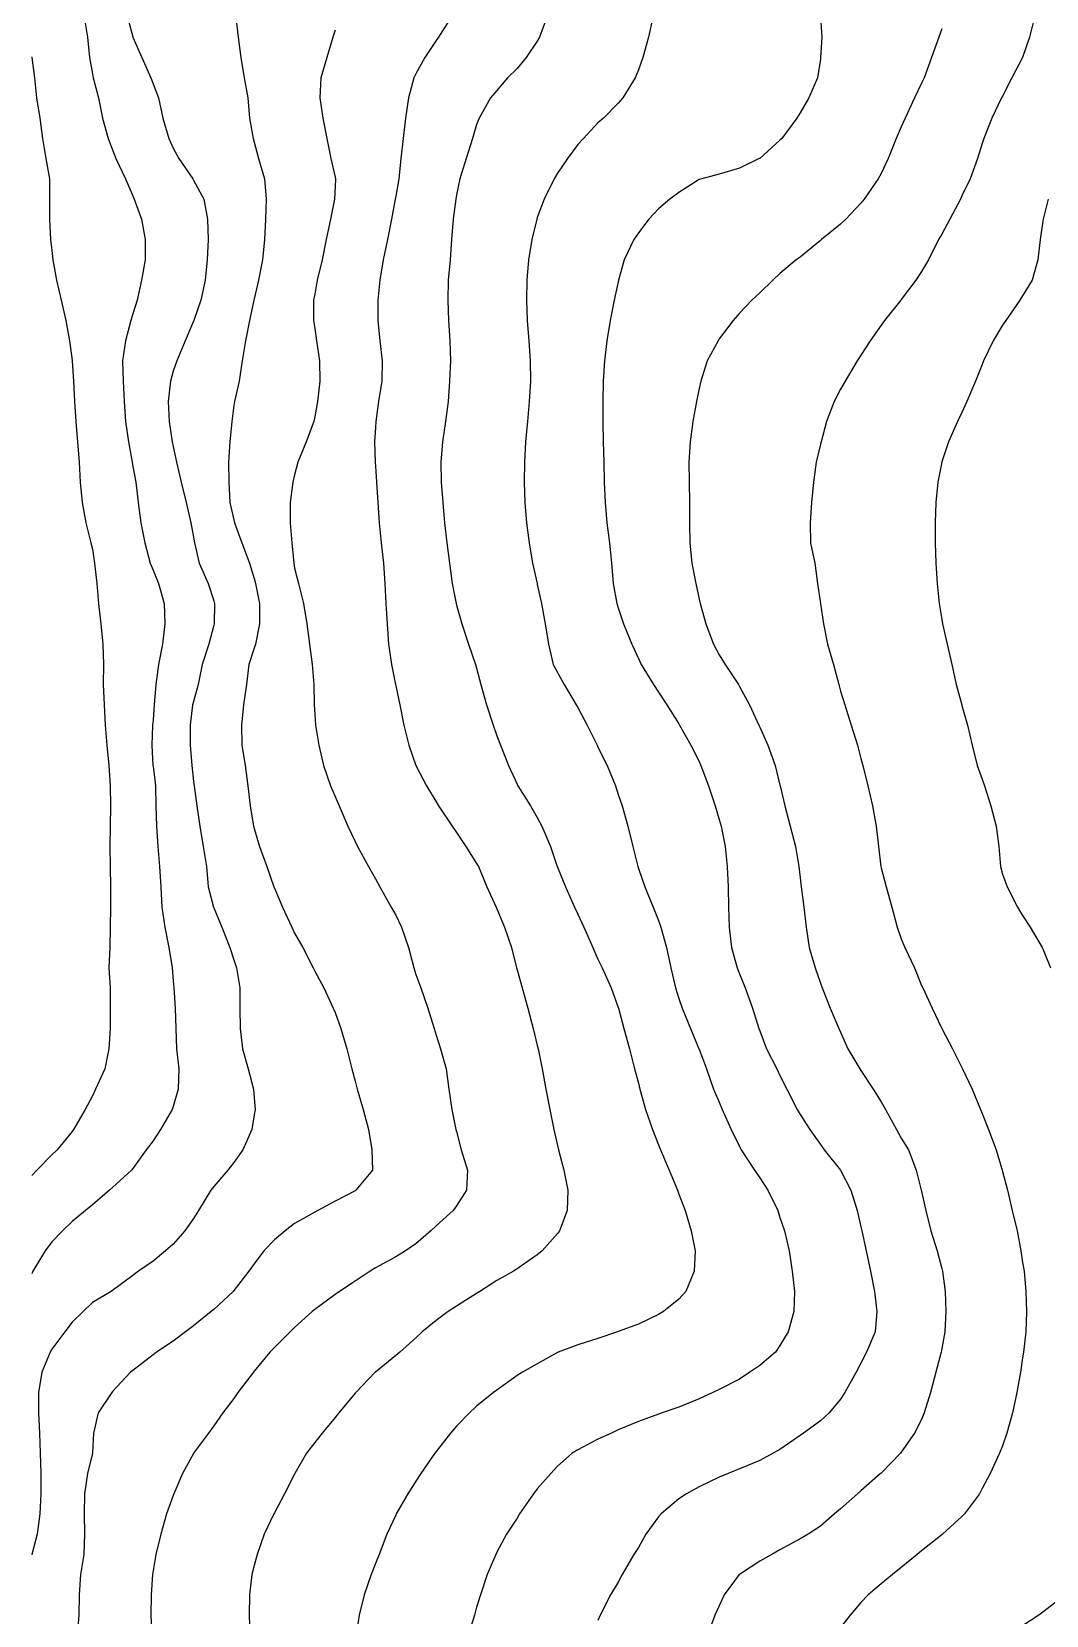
# Model space of a CAD drawing. Extents: x -280806 to 176394, y -263086 to 194114.
# Drawn here: x -280806 to -230503, y -151807 to -73311 of the extents above; entities that cross this region are included whole.
import ezdxf

# ---------------------------------------------------------------- set-up
doc = ezdxf.new("R2010")
doc.units = 0

msp = doc.modelspace()

# ---------------------------------------------------------------- linework, layer by layer
at = {"layer": 'CONTOURS'}
for points in [[(-278196.0502, -72585.8035, 457200), (-278045.418, -73588.4431, 457200), (-277941.1154, -74591.0522, 457200), (-277798.2557, -75408.221, 457200), (-277761.131, -75593.6918, 457200), (-277498.241, -76596.3314, 457200), (-277292.9278, -77598.971, 457200), (-277013.0909, -78601.5802, 457200), (-276795.6161, -79174.3603, 457200), (-276626.1778, -79604.2198, 457200), (-276155.719, -80606.8594, 457200), (-275793.007, -81454.5691, 457200), (-275720.8303, -81609.499, 457200), (-275361.6845, -82612.1081, 457200), (-275176.0003, -83614.7477, 457200), (-275184.047, -84617.3873, 457200), (-275357.1734, -85619.9964, 457200), (-275579.0678, -86622.636, 457200), (-275793.007, -87294.8419, 457200), (-275889.1714, -87625.2756, 457200), (-276151.909, -88627.9152, 457200), (-276296.1098, -89630.5243, 457200), (-276268.6778, -90633.1639, 457200), (-276228.6271, -91635.8035, 457200), (-276146.0873, -92638.4431, 457200), (-276011.9143, -93641.0522, 457200), (-275831.869, -94643.6918, 457200), (-275793.007, -94856.1374, 457200), (-275641.0337, -95646.3314, 457200), (-275524.8744, -96648.971, 457200), (-275395.6697, -97651.5802, 457200), (-275203.92, -98654.2198, 457200), (-274931.0021, -99656.8594, 457200), (-274790.3674, -100001.6186, 457200), (-274521.4423, -100659.499, 457200), (-274240.5996, -101662.1081, 457200), (-274196.1293, -102664.7477, 457200), (-274325.7607, -103667.3873, 457200), (-274510.8048, -104669.9964, 457200), (-274643.2099, -105672.636, 457200), (-274733.2174, -106675.2756, 457200), (-274790.3674, -107427.6439, 457200), (-274810.4537, -107677.9152, 457200), (-274842.8539, -108680.5243, 457200), (-274794.4822, -109683.1639, 457200), (-274790.3674, -109715.9604, 457200), (-274673.7204, -110685.8035, 457200), (-274646.4408, -111688.4431, 457200), (-274615.6865, -112691.0522, 457200), (-274559.268, -113693.6918, 457200), (-274474.8689, -114696.3314, 457200), (-274410.4951, -115698.971, 457200), (-274345.4813, -116701.5802, 457200), (-274203.5054, -117704.2198, 457200), (-274004.3491, -118706.8594, 457200), (-273844.9997, -119709.499, 457200), (-273787.7278, -120365.8553, 457200), (-273759.0766, -120712.1081, 457200), (-273694.7028, -121714.7477, 457200), (-273660.169, -122717.3873, 457200), (-273618.8076, -123719.9964, 457200), (-273518.3455, -124722.636, 457200), (-273538.6147, -125725.2756, 457200), (-273787.7278, -126583.1962, 457200), (-273841.0068, -126727.9152, 457200), (-274418.2066, -127730.5243, 457200), (-274790.3674, -128285.4127, 457200), (-275122.6908, -128733.1639, 457200), (-275793.007, -129660.3046, 457200), (-275852.3515, -129735.8035, 457200), (-276795.6161, -130600.1554, 457200), (-276950.8202, -130738.4431, 457200), (-277798.2557, -131452.8029, 457200), (-278134.6025, -131741.0522, 457200), (-278800.8953, -132289.4484, 457200), (-279272.939, -132743.6918, 457200), (-279803.5349, -133293.8254, 457200), (-280136.7422, -133746.3314, 457200), (-280740.7339, -134748.971, 457200), (-280806.144, -134886.4358, 457200)], [(-276055.3483, -72585.8035, 460248), (-275793.007, -73566.1622, 460248), (-275783.4667, -73588.4431, 460248), (-275345.2558, -74591.0522, 460248), (-274903.7834, -75593.6918, 460248), (-274790.3674, -75903.7649, 460248), (-274512.1764, -76596.3314, 460248), (-274300.8586, -77598.971, 460248), (-274010.4451, -78601.5802, 460248), (-273787.7278, -79085.3892, 460248), (-273515.6938, -79604.2198, 460248), (-272821.6946, -80606.8594, 460248), (-272785.0882, -80669.2824, 460248), (-272278.5715, -81609.499, 460248), (-272096.6364, -82612.1081, 460248), (-272056.6771, -83614.7477, 460248), (-272098.1909, -84617.3873, 460248), (-272208.0408, -85619.9964, 460248), (-272426.8872, -86622.636, 460248), (-272772.4694, -87625.2756, 460248), (-272785.0882, -87655.8166, 460248), (-273201.5974, -88627.9152, 460248), (-273616.5216, -89630.5243, 460248), (-273787.7278, -90136.5228, 460248), (-273926.0155, -90633.1639, 460248), (-274046.1677, -91635.8035, 460248), (-273992.6448, -92638.4431, 460248), (-273836.6482, -93641.0522, 460248), (-273787.7278, -93870.2009, 460248), (-273617.6798, -94643.6918, 460248), (-273389.5675, -95646.3314, 460248), (-273139.6315, -96648.971, 460248), (-272919.383, -97651.5802, 460248), (-272785.0882, -98368.4393, 460248), (-272730.3766, -98654.2198, 460248), (-272494.9795, -99656.8594, 460248), (-272055.7322, -100659.499, 460248), (-271782.479, -101518.3644, 460248), (-271739.6242, -101662.1081, 460248), (-271766.5685, -102664.7477, 460248), (-271782.479, -102724.7933, 460248), (-272023.3625, -103667.3873, 460248), (-272345.5666, -104669.9964, 460248), (-272549.4168, -105672.636, 460248), (-272785.0882, -106507.3003, 460248), (-272827.4554, -106675.2756, 460248), (-272946.175, -107677.9152, 460248), (-272949.162, -108680.5243, 460248), (-272868.8777, -109683.1639, 460248), (-272785.0882, -110469.6394, 460248), (-272753.328, -110685.8035, 460248), (-272615.7108, -111688.4431, 460248), (-272463.6766, -112691.0522, 460248), (-272300.5781, -113693.6918, 460248), (-272143.3622, -114696.3314, 460248), (-272054.2387, -115698.971, 460248), (-271795.4635, -116701.5802, 460248), (-271782.479, -116739.2534, 460248), (-271382.7338, -117704.2198, 460248), (-270982.0438, -118706.8594, 460248), (-270779.8394, -119312.9237, 460248), (-270644.6302, -119709.499, 460248), (-270493.937, -120712.1081, 460248), (-270480.9526, -121714.7477, 460248), (-270463.7923, -122717.3873, 460248), (-270346.9015, -123719.9964, 460248), (-270076.6963, -124722.636, 460248), (-269811.2765, -125725.2756, 460248), (-269777.1998, -126154.0378, 460248), (-269728.3099, -126727.9152, 460248), (-269777.1998, -127006.3805, 460248), (-269895.2184, -127730.5243, 460248), (-270332.9417, -128733.1639, 460248), (-270779.8394, -129359.9242, 460248), (-271080.037, -129735.8035, 460248), (-271782.479, -130544.3465, 460248), (-271921.7117, -130738.4431, 460248), (-272540.1814, -131741.0522, 460248), (-272785.0882, -132134.1528, 460248), (-273207.2666, -132743.6918, 460248), (-273787.7278, -133414.069, 460248), (-274167.539, -133746.3314, 460248), (-274790.3674, -134250.8364, 460248), (-275503.4165, -134748.971, 460248), (-275793.007, -134961.569, 460248), (-276795.6161, -135706.165, 460248), (-276861.4529, -135751.5802, 460248), (-277798.2557, -136295.6482, 460248), (-278255.9738, -136754.2198, 460248), (-278800.8953, -137280.1522, 460248), (-279159.0962, -137756.8594, 460248), (-279803.5349, -138619.2605, 460248), (-279884.4288, -138759.499, 460248), (-280304.9004, -139762.1081, 460248), (-280460.958, -140764.7477, 460248), (-280471.8089, -141767.3873, 460248), (-280425.083, -142769.9964, 460248), (-280377.3514, -143772.636, 460248), (-280359.0634, -144775.2756, 460248), (-280356.3202, -145777.9152, 460248), (-280394.9993, -146780.5243, 460248), (-280536.396, -147783.1639, 460248), (-280799.2555, -148785.8035, 460248), (-280806.144, -148811.6506, 460248)], [(-270691.9656, -72585.8035, 463296), (-270562.7304, -73588.4431, 463296), (-270431.7578, -74591.0522, 463296), (-270265.0018, -75593.6918, 463296), (-270097.1484, -76596.3314, 463296), (-270000.0086, -77598.971, 463296), (-269828.6501, -78601.5802, 463296), (-269777.1998, -78794.9148, 463296), (-269563.2912, -79604.2198, 463296), (-269256.6929, -80606.8594, 463296), (-269180.3405, -81609.499, 463296), (-269213.5027, -82612.1081, 463296), (-269265.8674, -83614.7477, 463296), (-269357.7341, -84617.3873, 463296), (-269563.8703, -85619.9964, 463296), (-269777.1998, -86555.3971, 463296), (-269792.4094, -86622.636, 463296), (-270005.0683, -87625.2756, 463296), (-270197.8238, -88627.9152, 463296), (-270376.0404, -89630.5243, 463296), (-270515.1206, -90633.1639, 463296), (-270745.1837, -91635.8035, 463296), (-270779.8394, -91842.7322, 463296), (-270888.9274, -92638.4431, 463296), (-270988.9018, -93641.0522, 463296), (-271047.21, -94643.6918, 463296), (-271027.4285, -95646.3314, 463296), (-270977.7766, -96648.971, 463296), (-270779.8394, -97509.8786, 463296), (-270744.757, -97651.5802, 463296), (-270383.7214, -98654.2198, 463296), (-270005.3426, -99656.8594, 463296), (-269777.1998, -100406.9417, 463296), (-269708.8637, -100659.499, 463296), (-269507.8176, -101662.1081, 463296), (-269506.2022, -102664.7477, 463296), (-269710.8449, -103667.3873, 463296), (-269777.1998, -103875.5962, 463296), (-270036.3103, -104669.9964, 463296), (-270160.9735, -105672.636, 463296), (-270300.9072, -106675.2756, 463296), (-270408.2273, -107677.9152, 463296), (-270386.2207, -108680.5243, 463296), (-270222.665, -109683.1639, 463296), (-270082.6094, -110685.8035, 463296), (-269973.3996, -111688.4431, 463296), (-269805.912, -112691.0522, 463296), (-269777.1998, -112812.1798, 463296), (-269512.2677, -113693.6918, 463296), (-269154.6154, -114696.3314, 463296), (-268804.705, -115698.971, 463296), (-268774.5602, -115770.9038, 463296), (-268372.3766, -116701.5802, 463296), (-267904.5696, -117704.2198, 463296), (-267771.9511, -117990.7927, 463296), (-267358.3985, -118706.8594, 463296), (-266843.4084, -119709.499, 463296), (-266769.3115, -119874.7615, 463296), (-266321.4994, -120712.1081, 463296), (-265855.3078, -121714.7477, 463296), (-265766.6719, -121926.8275, 463296), (-265471.717, -122717.3873, 463296), (-265176.6706, -123719.9964, 463296), (-264933.8974, -124722.636, 463296), (-264764.0628, -125331.5959, 463296), (-264661.8938, -125725.2756, 463296), (-264363.708, -126727.9152, 463296), (-264106.2739, -127730.5243, 463296), (-263938.1158, -128733.1639, 463296), (-263915.1948, -129735.8035, 463296), (-264731.3273, -130738.4431, 463296), (-264764.0628, -130760.4802, 463296), (-265766.6719, -131285.3762, 463296), (-266619.4109, -131741.0522, 463296), (-266769.3115, -131822.6777, 463296), (-267771.9511, -132389.9105, 463296), (-268232.6563, -132743.6918, 463296), (-268774.5602, -133196.5332, 463296), (-269295.4634, -133746.3314, 463296), (-269777.1998, -134385.6799, 463296), (-270037.3162, -134748.971, 463296), (-270779.8394, -135704.58, 463296), (-270821.597, -135751.5802, 463296), (-271782.479, -136643.0592, 463296), (-271913.1163, -136754.2198, 463296), (-272785.0882, -137456.0218, 463296), (-273185.443, -137756.8594, 463296), (-273787.7278, -138210.9809, 463296), (-274616.2961, -138759.499, 463296), (-274790.3674, -138895.5617, 463296), (-275793.007, -139664.8159, 463296), (-275908.5566, -139762.1081, 463296), (-276795.6161, -140720.125, 463296), (-276838.8977, -140764.7477, 463296), (-277509.8539, -141767.3873, 463296), (-277734.9182, -142769.9964, 463296), (-277797.8899, -143772.636, 463296), (-277798.2557, -143773.7942, 463296), (-278034.1404, -144775.2756, 463296), (-278181.7855, -145777.9152, 463296), (-278198.2142, -146780.5243, 463296), (-278185.7174, -147783.1639, 463296), (-278227.2007, -148785.8035, 463296), (-278389.7506, -149788.4431, 463296), (-278446.1995, -150791.0522, 463296), (-278464.8838, -151793.6918, 463296), (-278548.1856, -152796.3314, 463296)], [(-260001.3799, -72585.8035, 469392), (-260640.6979, -73588.4431, 469392), (-260753.5349, -73741.6356, 469392), (-261320.7982, -74591.0522, 469392), (-261756.144, -75399.077, 469392), (-261855.6612, -75593.6918, 469392), (-262128.5791, -76596.3314, 469392), (-262273.7858, -77598.971, 469392), (-262389.366, -78601.5802, 469392), (-262499.7036, -79604.2198, 469392), (-262601.1715, -80606.8594, 469392), (-262758.7836, -81464.2313, 469392), (-262788.3187, -81609.499, 469392), (-262958.9153, -82612.1081, 469392), (-263157.7668, -83614.7477, 469392), (-263378.9297, -84617.3873, 469392), (-263537.2428, -85619.9964, 469392), (-263649.653, -86622.636, 469392), (-263643.8923, -87625.2756, 469392), (-263543.5522, -88627.9152, 469392), (-263428.2158, -89630.5243, 469392), (-263451.1673, -90633.1639, 469392), (-263608.8098, -91635.8035, 469392), (-263743.8362, -92638.4431, 469392), (-263761.4232, -92928.7956, 469392), (-263806.625, -93641.0522, 469392), (-263774.682, -94643.6918, 469392), (-263761.4232, -94850.1634, 469392), (-263717.0748, -95646.3314, 469392), (-263649.0434, -96648.971, 469392), (-263575.4952, -97651.5802, 469392), (-263480.4586, -98654.2198, 469392), (-263364.3298, -99656.8594, 469392), (-263305.3814, -100659.499, 469392), (-263240.4286, -101662.1081, 469392), (-263189.4965, -102664.7477, 469392), (-263113.7842, -103667.3873, 469392), (-262961.4451, -104669.9964, 469392), (-262771.128, -105672.636, 469392), (-262758.7836, -105730.3956, 469392), (-262559.993, -106675.2756, 469392), (-262353.3996, -107677.9152, 469392), (-262108.4318, -108680.5243, 469392), (-261756.144, -109680.2683, 469392), (-261755.1077, -109683.1639, 469392), (-261234.4483, -110685.8035, 469392), (-260753.5349, -111488.4943, 469392), (-260629.2679, -111688.4431, 469392), (-259961.8169, -112691.0522, 469392), (-259750.8953, -112997.4067, 469392), (-259285.801, -113693.6918, 469392), (-258748.2557, -114536.8296, 469392), (-258659.2541, -114696.3314, 469392), (-258234.18, -115698.971, 469392), (-257781.552, -116701.5802, 469392), (-257745.6161, -116786.8937, 469392), (-257366.0486, -117704.2198, 469392), (-257019.6434, -118706.8594, 469392), (-256773.0602, -119709.499, 469392), (-256743.007, -119815.2646, 469392), (-256488.0722, -120712.1081, 469392), (-256213.5084, -121714.7477, 469392), (-255941.9926, -122717.3873, 469392), (-255740.3674, -123558.1476, 469392), (-255703.3037, -123719.9964, 469392), (-255501.6785, -124722.636, 469392), (-255316.8782, -125725.2756, 469392), (-255120.0079, -126727.9152, 469392), (-254912.7439, -127730.5243, 469392), (-254737.7278, -128521.6937, 469392), (-254689.356, -128733.1639, 469392), (-254415.6151, -129735.8035, 469392), (-254221.7014, -130738.4431, 469392), (-254261.1425, -131741.0522, 469392), (-254633.8214, -132743.6918, 469392), (-254737.7278, -132884.0827, 469392), (-255505.8542, -133746.3314, 469392), (-255740.3674, -133939.8794, 469392), (-256743.007, -134636.4998, 469392), (-256924.5458, -134748.971, 469392), (-257745.6161, -135217.1438, 469392), (-258579.8232, -135751.5802, 469392), (-258748.2557, -135848.0189, 469392), (-259750.8953, -136482.9782, 469392), (-260151.6768, -136754.2198, 469392), (-260753.5349, -137190.8458, 469392), (-261443.0534, -137756.8594, 469392), (-261756.144, -138053.6431, 469392), (-262551.6415, -138759.499, 469392), (-262758.7836, -138922.2012, 469392), (-263761.4232, -139746.1975, 469392), (-263778.9797, -139762.1081, 469392), (-264738.7339, -140764.7477, 469392), (-264764.0628, -140794.9534, 469392), (-265577.2692, -141767.3873, 469392), (-265766.6719, -142003.973, 469392), (-266403.2467, -142769.9964, 469392), (-266769.3115, -143243.869, 469392), (-267175.6099, -143772.636, 469392), (-267751.7429, -144775.2756, 469392), (-267771.9511, -144814.4424, 469392), (-268279.1688, -145777.9152, 469392), (-268774.5602, -146722.0027, 469392), (-268804.9793, -146780.5243, 469392), (-269276.4134, -147783.1639, 469392), (-269631.0787, -148785.8035, 469392), (-269777.1998, -149342.2159, 469392), (-269885.5258, -149788.4431, 469392), (-270011.1338, -150791.0522, 469392), (-270026.7396, -151793.6918, 469392), (-269990.6208, -152796.3314, 469392)], [(-255270.4572, -72585.8035, 472440), (-255626.1283, -73588.4431, 472440), (-255740.3674, -73784.0638, 472440), (-256289.3122, -74591.0522, 472440), (-256743.007, -75135.3946, 472440), (-257208.6194, -75593.6918, 472440), (-257745.6161, -76222.7686, 472440), (-258065.0465, -76596.3314, 472440), (-258622.7086, -77598.971, 472440), (-258748.2557, -77908.9526, 472440), (-258959.2687, -78601.5802, 472440), (-259263.9773, -79604.2198, 472440), (-259577.586, -80606.8594, 472440), (-259750.8953, -81405.8011, 472440), (-259785.612, -81609.499, 472440), (-259907.0443, -82612.1081, 472440), (-259989.9499, -83614.7477, 472440), (-260060.2368, -84617.3873, 472440), (-260157.4985, -85619.9964, 472440), (-260180.7547, -86622.636, 472440), (-260133.084, -87625.2756, 472440), (-260069.7466, -88627.9152, 472440), (-260044.7834, -89630.5243, 472440), (-260092.9723, -90633.1639, 472440), (-260163.1678, -91635.8035, 472440), (-260292.8602, -92638.4431, 472440), (-260430.5383, -93641.0522, 472440), (-260516.3395, -94643.6918, 472440), (-260510.7617, -95646.3314, 472440), (-260429.8678, -96648.971, 472440), (-260333.3986, -97651.5802, 472440), (-260223.0914, -98654.2198, 472440), (-260094.5268, -99656.8594, 472440), (-259955.477, -100659.499, 472440), (-259767.0802, -101662.1081, 472440), (-259750.8953, -101731.1758, 472440), (-259484.1953, -102664.7477, 472440), (-259151.9938, -103667.3873, 472440), (-258798.1514, -104669.9964, 472440), (-258748.2557, -104851.6877, 472440), (-258540.9002, -105672.636, 472440), (-258255.7903, -106675.2756, 472440), (-257926.4539, -107677.9152, 472440), (-257745.6161, -108206.9261, 472440), (-257570.0208, -108680.5243, 472440), (-257165.795, -109683.1639, 472440), (-256743.007, -110612.4991, 472440), (-256705.9433, -110685.8035, 472440), (-256082.1091, -111688.4431, 472440), (-255740.3674, -112263.9055, 472440), (-255518.412, -112691.0522, 472440), (-255077.976, -113693.6918, 472440), (-254750.5294, -114696.3314, 472440), (-254737.7278, -114726.1714, 472440), (-254335.2089, -115698.971, 472440), (-253896.2969, -116701.5802, 472440), (-253735.0882, -117051.1858, 472440), (-253439.6455, -117704.2198, 472440), (-252982.8722, -118706.8594, 472440), (-252732.479, -119289.6674, 472440), (-252531.1282, -119709.499, 472440), (-252071.7946, -120712.1081, 472440), (-251729.8394, -121673.0815, 472440), (-251717.4341, -121714.7477, 472440), (-251456.19, -122717.3873, 472440), (-251168.6722, -123719.9964, 472440), (-250920.3516, -124722.636, 472440), (-250727.1998, -125426.5411, 472440), (-250650.4207, -125725.2756, 472440), (-250377.6247, -126727.9152, 472440), (-250034.9686, -127730.5243, 472440), (-249724.5602, -128492.5243, 472440), (-249624.5858, -128733.1639, 472440), (-249207.4366, -129735.8035, 472440), (-248794.3716, -130738.4431, 472440), (-248721.9511, -130939.2758, 472440), (-248409.3178, -131741.0522, 472440), (-248104.152, -132743.6918, 472440), (-247913.7434, -133746.3314, 472440), (-247954.1294, -134748.971, 472440), (-248377.3138, -135751.5802, 472440), (-248721.9511, -136133.3726, 472440), (-249485.4751, -136754.2198, 472440), (-249724.5602, -136893.0866, 472440), (-250727.1998, -137380.157, 472440), (-251729.8394, -137741.0098, 472440), (-251770.134, -137756.8594, 472440), (-252732.479, -138091.0726, 472440), (-253735.0882, -138397.0308, 472440), (-254698.4695, -138759.499, 472440), (-254737.7278, -138775.9886, 472440), (-255740.3674, -139337.2169, 472440), (-256471.1863, -139762.1081, 472440), (-256743.007, -139923.1339, 472440), (-257745.6161, -140640.755, 472440), (-257907.5563, -140764.7477, 472440), (-258748.2557, -141431.1014, 472440), (-259107.2186, -141767.3873, 472440), (-259750.8953, -142432.1561, 472440), (-260041.7354, -142769.9964, 472440), (-260753.5349, -143687.9626, 472440), (-260823.9437, -143772.636, 472440), (-261512.7917, -144775.2756, 472440), (-261756.144, -145154.5382, 472440), (-262154.1518, -145777.9152, 472440), (-262729.7057, -146780.5243, 472440), (-262758.7836, -146839.8384, 472440), (-263200.1035, -147783.1639, 472440), (-263579.2138, -148785.8035, 472440), (-263761.4232, -149238.5534, 472440), (-263981.7022, -149788.4431, 472440), (-264329.8447, -150791.0522, 472440), (-264574.9344, -151793.6918, 472440), (-264726.5419, -152796.3314, 472440)], [(-250017.1073, -72585.8035, 475488), (-250227.907, -73588.4431, 475488), (-250508.7802, -74591.0522, 475488), (-250727.1998, -75205.8338, 475488), (-250887.8599, -75593.6918, 475488), (-251491.5773, -76596.3314, 475488), (-251729.8394, -76855.7772, 475488), (-252462.6701, -77598.971, 475488), (-252732.479, -77836.2883, 475488), (-253440.499, -78601.5802, 475488), (-253735.0882, -78904.1856, 475488), (-254238.0996, -79604.2198, 475488), (-254737.7278, -80328.3331, 475488), (-254909.1778, -80606.8594, 475488), (-255403.7462, -81609.499, 475488), (-255740.3674, -82528.6843, 475488), (-255768.7442, -82612.1081, 475488), (-256016.8514, -83614.7477, 475488), (-256175.7437, -84617.3873, 475488), (-256260.1733, -85619.9964, 475488), (-256273.0054, -86622.636, 475488), (-256234.631, -87625.2756, 475488), (-256163.2469, -88627.9152, 475488), (-256087.8089, -89630.5243, 475488), (-256083.054, -90633.1639, 475488), (-256138.9238, -91635.8035, 475488), (-256227.3768, -92638.4431, 475488), (-256317.049, -93641.0522, 475488), (-256370.6328, -94643.6918, 475488), (-256388.8294, -95646.3314, 475488), (-256352.4667, -96648.971, 475488), (-256269.6526, -97651.5802, 475488), (-256146.239, -98654.2198, 475488), (-255977.3189, -99656.8594, 475488), (-255752.6203, -100659.499, 475488), (-255740.3674, -100710.9492, 475488), (-255523.6241, -101662.1081, 475488), (-255341.2622, -102664.7477, 475488), (-255175.5425, -103667.3873, 475488), (-254948.5579, -104669.9964, 475488), (-254737.7278, -105073.8564, 475488), (-254400.1313, -105672.636, 475488), (-253807.8744, -106675.2756, 475488), (-253735.0882, -106803.8402, 475488), (-253270.4815, -107677.9152, 475488), (-252773.0784, -108680.5243, 475488), (-252732.479, -108768.1543, 475488), (-252273.2064, -109683.1639, 475488), (-251863.9514, -110685.8035, 475488), (-251729.8394, -111123.5573, 475488), (-251534.676, -111688.4431, 475488), (-251244.1406, -112691.0522, 475488), (-251000.514, -113693.6918, 475488), (-250758.6247, -114696.3314, 475488), (-250727.1998, -114785.7902, 475488), (-250409.5982, -115698.971, 475488), (-249993.3634, -116701.5802, 475488), (-249724.5602, -117363.0266, 475488), (-249610.0774, -117704.2198, 475488), (-249331.734, -118706.8594, 475488), (-249125.8416, -119709.499, 475488), (-248882.8246, -120712.1081, 475488), (-248721.9511, -121230.4814, 475488), (-248558.1516, -121714.7477, 475488), (-248151.5789, -122717.3873, 475488), (-247727.9983, -123719.9964, 475488), (-247719.3115, -123746.0873, 475488), (-247358.8855, -124722.636, 475488), (-247006.0795, -125725.2756, 475488), (-246716.6719, -126376.2065, 475488), (-246569.7583, -126727.9152, 475488), (-246120.5746, -127730.5243, 475488), (-245714.0628, -128563.3598, 475488), (-245628.5969, -128733.1639, 475488), (-244966.3884, -129735.8035, 475488), (-244711.4232, -130124.4235, 475488), (-244312.8058, -130738.4431, 475488), (-243821.4072, -131741.0522, 475488), (-243708.7836, -132084.9581, 475488), (-243487.8036, -132743.6918, 475488), (-243252.8028, -133746.3314, 475488), (-243100.8905, -134748.971, 475488), (-242995.8259, -135751.5802, 475488), (-243029.0186, -136754.2198, 475488), (-243303.0338, -137756.8594, 475488), (-243708.7836, -138424.3714, 475488), (-243932.5982, -138759.499, 475488), (-244711.4232, -139421.7074, 475488), (-245201.2978, -139762.1081, 475488), (-245714.0628, -140096.6261, 475488), (-246716.6719, -140615.1823, 475488), (-247042.9603, -140764.7477, 475488), (-247719.3115, -141075.1255, 475488), (-248721.9511, -141482.064, 475488), (-249542.2898, -141767.3873, 475488), (-249724.5602, -141829.536, 475488), (-250727.1998, -142197.2162, 475488), (-251729.8394, -142620.0653, 475488), (-252063.8088, -142769.9964, 475488), (-252732.479, -143072.1446, 475488), (-253735.0882, -143596.5226, 475488), (-254003.8608, -143772.636, 475488), (-254737.7278, -144416.3736, 475488), (-255073.6783, -144775.2756, 475488), (-255740.3674, -145533.3437, 475488), (-255933.8849, -145777.9152, 475488), (-256618.6181, -146780.5243, 475488), (-256743.007, -146993.671, 475488), (-257264.6722, -147783.1639, 475488), (-257745.6161, -148679.977, 475488), (-257799.6571, -148785.8035, 475488), (-258221.8661, -149788.4431, 475488), (-258550.2576, -150791.0522, 475488), (-258748.2557, -151406.5044, 475488), (-258859.3858, -151793.6918, 475488), (-259168.4225, -152796.3314, 475488)], [(-241702.7424, -72585.8035, 478536), (-241626.9996, -73588.4431, 478536), (-241692.5011, -74591.0522, 478536), (-241703.5349, -74666.4598, 478536), (-241852.5821, -75593.6918, 478536), (-242270.1581, -76596.3314, 478536), (-242706.144, -77335.7762, 478536), (-242870.675, -77598.971, 478536), (-243622.6776, -78601.5802, 478536), (-243708.7836, -78694.9709, 478536), (-244711.4232, -79590.077, 478536), (-244734.3442, -79604.2198, 478536), (-245714.0628, -80074.069, 478536), (-246716.6719, -80378.1374, 478536), (-247582.883, -80606.8594, 478536), (-247719.3115, -80645.0508, 478536), (-248721.9511, -81279.9797, 478536), (-249163.393, -81609.499, 478536), (-249724.5602, -82100.1355, 478536), (-250211.2344, -82612.1081, 478536), (-250727.1998, -83286.4171, 478536), (-250945.6195, -83614.7477, 478536), (-251435.3417, -84617.3873, 478536), (-251708.2291, -85619.9964, 478536), (-251729.8394, -85710.6134, 478536), (-251929.6358, -86622.636, 478536), (-252126.4147, -87625.2756, 478536), (-252287.7149, -88627.9152, 478536), (-252408.2938, -89630.5243, 478536), (-252468.0955, -90633.1639, 478536), (-252486.2921, -91635.8035, 478536), (-252488.5171, -92638.4431, 478536), (-252477.3005, -93641.0522, 478536), (-252448.6493, -94643.6918, 478536), (-252420.181, -95646.3314, 478536), (-252378.6367, -96648.971, 478536), (-252284.1182, -97651.5802, 478536), (-252162.3202, -98654.2198, 478536), (-252067.9541, -99656.8594, 478536), (-251981.0556, -100659.499, 478536), (-251788.1782, -101662.1081, 478536), (-251729.8394, -101862.1178, 478536), (-251464.572, -102664.7477, 478536), (-251057.4202, -103667.3873, 478536), (-250727.1998, -104377.9675, 478536), (-250582.0541, -104669.9964, 478536), (-249972.6674, -105672.636, 478536), (-249724.5602, -106045.7112, 478536), (-249315.2748, -106675.2756, 478536), (-248721.9511, -107625.9773, 478536), (-248692.416, -107677.9152, 478536), (-248134.2053, -108680.5243, 478536), (-247719.3115, -109490.0731, 478536), (-247625.4026, -109683.1639, 478536), (-247253.699, -110685.8035, 478536), (-246922.0766, -111688.4431, 478536), (-246716.6719, -112363.057, 478536), (-246620.2942, -112691.0522, 478536), (-246425.1917, -113693.6918, 478536), (-246320.7977, -114696.3314, 478536), (-246275.352, -115698.971, 478536), (-246267.3967, -116701.5802, 478536), (-246234.2345, -117704.2198, 478536), (-246109.6018, -118706.8594, 478536), (-245830.8622, -119709.499, 478536), (-245714.0628, -120003.6919, 478536), (-245427.2765, -120712.1081, 478536), (-245073.7694, -121714.7477, 478536), (-244759.673, -122717.3873, 478536), (-244711.4232, -122839.9474, 478536), (-244371.2969, -123719.9964, 478536), (-243856.764, -124722.636, 478536), (-243708.7836, -125047.4614, 478536), (-243375.0581, -125725.2756, 478536), (-242853.8806, -126727.9152, 478536), (-242706.144, -126986.9038, 478536), (-242231.9057, -127730.5243, 478536), (-241703.5349, -128476.6442, 478536), (-241515.1685, -128733.1639, 478536), (-240709.1858, -129735.8035, 478536), (-240700.8953, -129749.611, 478536), (-240196.3294, -130738.4431, 478536), (-239875.314, -131741.0522, 478536), (-239698.2557, -132546.6996, 478536), (-239657.9306, -132743.6918, 478536), (-239439.2671, -133746.3314, 478536), (-239226.09, -134748.971, 478536), (-239026.8118, -135751.5802, 478536), (-238913.8224, -136754.2198, 478536), (-238984.8103, -137756.8594, 478536), (-239416.8034, -138759.499, 478536), (-239698.2557, -139302.6526, 478536), (-239937.097, -139762.1081, 478536), (-240487.8706, -140764.7477, 478536), (-240700.8953, -141087.0432, 478536), (-241272.3648, -141767.3873, 478536), (-241703.5349, -142163.0482, 478536), (-242541.3082, -142769.9964, 478536), (-242706.144, -142897.9514, 478536), (-243708.7836, -143587.531, 478536), (-244041.168, -143772.636, 478536), (-244711.4232, -144124.4666, 478536), (-245714.0628, -144548.1996, 478536), (-246284.3741, -144775.2756, 478536), (-246716.6719, -144959.4967, 478536), (-247719.3115, -145440.5321, 478536), (-248342.8104, -145777.9152, 478536), (-248721.9511, -146027.1197, 478536), (-249593.8925, -146780.5243, 478536), (-249724.5602, -146929.602, 478536), (-250358.148, -147783.1639, 478536), (-250727.1998, -148439.4898, 478536), (-250945.5281, -148785.8035, 478536), (-251523.4594, -149788.4431, 478536), (-251729.8394, -150156.3672, 478536), (-252106.6332, -150791.0522, 478536), (-252617.539, -151793.6918, 478536), (-252732.479, -152063.4094, 478536)], [(-231089.2406, -72585.8035, 484632), (-231335.1228, -73588.4431, 484632), (-231677.1998, -74588.6138, 484632), (-231678.0228, -74591.0522, 484632), (-232216.8787, -75593.6918, 484632), (-232679.8394, -76513.243, 484632), (-232723.6087, -76596.3314, 484632), (-233206.6558, -77598.971, 484632), (-233604.877, -78601.5802, 484632), (-233682.479, -78857.155, 484632), (-233919.3696, -79604.2198, 484632), (-234282.4778, -80606.8594, 484632), (-234685.0882, -81448.656, 484632), (-234762.6598, -81609.499, 484632), (-235294.2919, -82612.1081, 484632), (-235687.7278, -83340.1229, 484632), (-235841.4994, -83614.7477, 484632), (-236344.9375, -84617.3873, 484632), (-236690.3674, -85201.0183, 484632), (-236966.1809, -85619.9964, 484632), (-237693.007, -86591.5159, 484632), (-237720.8657, -86622.636, 484632), (-238534.1026, -87625.2756, 484632), (-238695.6161, -87859.3925, 484632), (-239233.9843, -88627.9152, 484632), (-239698.2557, -89353.3392, 484632), (-239879.9774, -89630.5243, 484632), (-240474.3374, -90633.1639, 484632), (-240700.8953, -91035.378, 484632), (-241016.729, -91635.8035, 484632), (-241401.7524, -92638.4431, 484632), (-241673.3292, -93641.0522, 484632), (-241703.5349, -93759.2537, 484632), (-241919.3333, -94643.6918, 484632), (-242038.0834, -95646.3314, 484632), (-242148.1466, -96648.971, 484632), (-242217.5801, -97651.5802, 484632), (-242196.0002, -98654.2198, 484632), (-241988.1876, -99656.8594, 484632), (-241842.3408, -100659.499, 484632), (-241706.1562, -101662.1081, 484632), (-241703.5349, -101678.7197, 484632), (-241552.4455, -102664.7477, 484632), (-241344.7548, -103667.3873, 484632), (-241062.2357, -104669.9964, 484632), (-240797.8522, -105672.636, 484632), (-240700.8953, -106007.5807, 484632), (-240499.9406, -106675.2756, 484632), (-240186.0271, -107677.9152, 484632), (-239871.504, -108680.5243, 484632), (-239698.2557, -109343.2205, 484632), (-239608.1263, -109683.1639, 484632), (-239349.8388, -110685.8035, 484632), (-239123.281, -111688.4431, 484632), (-238945.7959, -112691.0522, 484632), (-238818.2066, -113693.6918, 484632), (-238710.3379, -114696.3314, 484632), (-238695.6161, -114753.2681, 484632), (-238439.7365, -115698.971, 484632), (-238169.5618, -116701.5802, 484632), (-237893.3215, -117704.2198, 484632), (-237693.007, -118281.2062, 484632), (-237511.4376, -118706.8594, 484632), (-237043.4477, -119709.499, 484632), (-236690.3674, -120590.371, 484632), (-236633.9489, -120712.1081, 484632), (-236156.3273, -121714.7477, 484632), (-235688.124, -122717.3873, 484632), (-235687.7278, -122718.1188, 484632), (-235151.2798, -123719.9964, 484632), (-234685.0882, -124654.7875, 484632), (-234653.5718, -124722.636, 484632), (-234182.1682, -125725.2756, 484632), (-233762.2757, -126727.9152, 484632), (-233682.479, -126926.9191, 484632), (-233369.2666, -127730.5243, 484632), (-232997.8068, -128733.1639, 484632), (-232698.798, -129735.8035, 484632), (-232679.8394, -129810.2662, 484632), (-232425.9715, -130738.4431, 484632), (-232191.2146, -131741.0522, 484632), (-231955.6042, -132743.6918, 484632), (-231768.9142, -133746.3314, 484632), (-231677.1998, -134319.6298, 484632), (-231609.7781, -134748.971, 484632), (-231515.6863, -135751.5802, 484632), (-231487.4618, -136754.2198, 484632), (-231518.7038, -137756.8594, 484632), (-231638.6122, -138759.499, 484632), (-231677.1998, -139041.7742, 484632), (-231779.6736, -139762.1081, 484632), (-231963.0718, -140764.7477, 484632), (-232187.7703, -141767.3873, 484632), (-232454.9885, -142769.9964, 484632), (-232679.8394, -143405.0472, 484632), (-232818.0358, -143772.636, 484632), (-233281.4537, -144775.2756, 484632), (-233682.479, -145527.2477, 484632), (-233820.1267, -145777.9152, 484632), (-234553.5974, -146780.5243, 484632), (-234685.0882, -146910.6434, 484632), (-235643.8061, -147783.1639, 484632), (-235687.7278, -147816.3871, 484632), (-236690.3674, -148615.3289, 484632), (-236904.4589, -148785.8035, 484632), (-237693.007, -149437.2221, 484632), (-238129.3586, -149788.4431, 484632), (-238695.6161, -150239.8519, 484632), (-239329.4477, -150791.0522, 484632), (-239698.2557, -151173.4543, 484632), (-240233.6674, -151793.6918, 484632), (-240700.8953, -152417.3126, 484632)], [(-265766.6719, -73239.4471, 466344), (-265872.4985, -73588.4431, 466344), (-266180.6818, -74591.0522, 466344), (-266476.795, -75593.6918, 466344), (-266525.0753, -76596.3314, 466344), (-266374.3212, -77598.971, 466344), (-266174.8296, -78601.5802, 466344), (-265970.9794, -79604.2198, 466344), (-265766.6719, -80514.9926, 466344), (-265746.7685, -80606.8594, 466344), (-265766.6719, -80987.3717, 466344), (-265799.0722, -81609.499, 466344), (-265989.1454, -82612.1081, 466344), (-266199.6098, -83614.7477, 466344), (-266403.3991, -84617.3873, 466344), (-266648.6717, -85619.9964, 466344), (-266769.3115, -86318.0798, 466344), (-266829.2657, -86622.636, 466344), (-266827.254, -87625.2756, 466344), (-266769.3115, -88029.2575, 466344), (-266691.557, -88627.9152, 466344), (-266537.633, -89630.5243, 466344), (-266527.8185, -90633.1639, 466344), (-266631.9382, -91635.8035, 466344), (-266769.3115, -92401.1563, 466344), (-266823.7183, -92638.4431, 466344), (-267191.9777, -93641.0522, 466344), (-267616.3507, -94643.6918, 466344), (-267771.9511, -95271.9456, 466344), (-267863.9702, -95646.3314, 466344), (-267993.2054, -96648.971, 466344), (-267987.2923, -97651.5802, 466344), (-267911.9762, -98654.2198, 466344), (-267815.5375, -99656.8594, 466344), (-267771.9511, -99894.8472, 466344), (-267573.252, -100659.499, 466344), (-267332.2771, -101662.1081, 466344), (-267162.2597, -102664.7477, 466344), (-267026.7456, -103667.3873, 466344), (-266901.5947, -104669.9964, 466344), (-266823.3526, -105672.636, 466344), (-266802.0166, -106675.2756, 466344), (-266769.3115, -107149.3006, 466344), (-266727.6149, -107677.9152, 466344), (-266570.0333, -108680.5243, 466344), (-266344.8166, -109683.1639, 466344), (-265983.8419, -110685.8035, 466344), (-265766.6719, -111216.7956, 466344), (-265566.6317, -111688.4431, 466344), (-265127.7806, -112691.0522, 466344), (-264764.0628, -113451.2234, 466344), (-264644.8555, -113693.6918, 466344), (-264104.9328, -114696.3314, 466344), (-263761.4232, -115295.5378, 466344), (-263546.8135, -115698.971, 466344), (-262975.9536, -116701.5802, 466344), (-262758.7836, -117096.6924, 466344), (-262476.935, -117704.2198, 466344), (-262124.2205, -118706.8594, 466344), (-261859.2274, -119709.499, 466344), (-261756.144, -120037.7381, 466344), (-261520.5031, -120712.1081, 466344), (-261170.9585, -121714.7477, 466344), (-260853.2959, -122717.3873, 466344), (-260753.5349, -123058.3061, 466344), (-260545.1736, -123719.9964, 466344), (-260263.0812, -124722.636, 466344), (-260123.94, -125725.2756, 466344), (-259976.051, -126727.9152, 466344), (-259777.3519, -127730.5243, 466344), (-259750.8953, -127827.3593, 466344), (-259515.6202, -128733.1639, 466344), (-259199.8169, -129735.8035, 466344), (-259249.3469, -130738.4431, 466344), (-259750.8953, -131517.5424, 466344), (-259914.2986, -131741.0522, 466344), (-260753.5349, -132505.6126, 466344), (-261011.3652, -132743.6918, 466344), (-261756.144, -133387.277, 466344), (-262281.0401, -133746.3314, 466344), (-262758.7836, -134030.527, 466344), (-263761.4232, -134587.7928, 466344), (-264025.4105, -134748.971, 466344), (-264764.0628, -135236.0719, 466344), (-265546.6063, -135751.5802, 466344), (-265766.6719, -135906.3881, 466344), (-266769.3115, -136640.9561, 466344), (-266895.3158, -136754.2198, 466344), (-267771.9511, -137542.8288, 466344), (-267987.3533, -137756.8594, 466344), (-268774.5602, -138528.0643, 466344), (-269003.0383, -138759.499, 466344), (-269777.1998, -139712.3952, 466344), (-269816.3362, -139762.1081, 466344), (-270585.6514, -140764.7477, 466344), (-270779.8394, -141058.0872, 466344), (-271324.0598, -141767.3873, 466344), (-271782.479, -142407.955, 466344), (-272043.5707, -142769.9964, 466344), (-272776.4623, -143772.636, 466344), (-272785.0882, -143786.413, 466344), (-273325.7424, -144775.2756, 466344), (-273757.4611, -145777.9152, 466344), (-273787.7278, -145862.8325, 466344), (-274113.4675, -146780.5243, 466344), (-274407.0204, -147783.1639, 466344), (-274643.6062, -148785.8035, 466344), (-274790.3674, -149589.744, 466344), (-274821.335, -149788.4431, 466344), (-274875.6504, -150791.0522, 466344), (-274892.0486, -151793.6918, 466344), (-274852.4246, -152796.3314, 466344)], [(-235687.7278, -73161.9365, 481584), (-235832.5687, -73588.4431, 481584), (-236189.0323, -74591.0522, 481584), (-236566.4052, -75593.6918, 481584), (-236690.3674, -75860.5747, 481584), (-237031.5605, -76596.3314, 481584), (-237502.6289, -77598.971, 481584), (-237693.007, -78030.4154, 481584), (-237950.6239, -78601.5802, 481584), (-238344.0293, -79604.2198, 481584), (-238695.6161, -80336.5932, 481584), (-238834.5439, -80606.8594, 481584), (-239535.1572, -81609.499, 481584), (-239698.2557, -81804.5405, 481584), (-240446.4482, -82612.1081, 481584), (-240700.8953, -82850.5226, 481584), (-241656.3823, -83614.7477, 481584), (-241703.5349, -83655.1642, 481584), (-242706.144, -84485.4089, 481584), (-242911.7316, -84617.3873, 481584), (-243708.7836, -85299.1334, 481584), (-244069.0877, -85619.9964, 481584), (-244711.4232, -86249.2865, 481584), (-245099.0678, -86622.636, 481584), (-245714.0628, -87270.3055, 481584), (-246036.084, -87625.2756, 481584), (-246716.6719, -88539.9499, 481584), (-246776.047, -88627.9152, 481584), (-247324.1993, -89630.5243, 481584), (-247628.0849, -90633.1639, 481584), (-247719.3115, -91001.6671, 481584), (-247854.2465, -91635.8035, 481584), (-248027.0986, -92638.4431, 481584), (-248157.7358, -93641.0522, 481584), (-248228.6628, -94643.6918, 481584), (-248208.6679, -95646.3314, 481584), (-248191.4772, -96648.971, 481584), (-248187.972, -97651.5802, 481584), (-248170.9642, -98654.2198, 481584), (-248085.864, -99656.8594, 481584), (-247886.4638, -100659.499, 481584), (-247719.3115, -101442.073, 481584), (-247671.0312, -101662.1081, 481584), (-247390.1885, -102664.7477, 481584), (-247001.4161, -103667.3873, 481584), (-246716.6719, -104200.1472, 481584), (-246433.2079, -104669.9964, 481584), (-245772.371, -105672.636, 481584), (-245714.0628, -105772.0922, 481584), (-245222.329, -106675.2756, 481584), (-244762.7515, -107677.9152, 481584), (-244711.4232, -107784.2599, 481584), (-244306.8317, -108680.5243, 481584), (-243950.3986, -109683.1639, 481584), (-243708.7836, -110653.9824, 481584), (-243701.377, -110685.8035, 481584), (-243468.4488, -111688.4431, 481584), (-243209.7041, -112691.0522, 481584), (-242938.4016, -113693.6918, 481584), (-242767.3783, -114696.3314, 481584), (-242706.144, -115248.3242, 481584), (-242650.5485, -115698.971, 481584), (-242530.122, -116701.5802, 481584), (-242403.6605, -117704.2198, 481584), (-242257.6003, -118706.8594, 481584), (-241955.3606, -119709.499, 481584), (-241703.5349, -120471.3161, 481584), (-241608.864, -120712.1081, 481584), (-241216.6778, -121714.7477, 481584), (-240787.0927, -122717.3873, 481584), (-240700.8953, -122899.6577, 481584), (-240347.7235, -123719.9964, 481584), (-239750.8946, -124722.636, 481584), (-239698.2557, -124795.2394, 481584), (-239087.3755, -125725.2756, 481584), (-238695.6161, -126351.853, 481584), (-238476.2515, -126727.9152, 481584), (-237932.4883, -127730.5243, 481584), (-237693.007, -128156.1166, 481584), (-237342.3346, -128733.1639, 481584), (-236959.5667, -129735.8035, 481584), (-236701.6145, -130738.4431, 481584), (-236690.3674, -130791.265, 481584), (-236477.9218, -131741.0522, 481584), (-236235.301, -132743.6918, 481584), (-235909.165, -133746.3314, 481584), (-235687.7278, -134614.6762, 481584), (-235657.9183, -134748.971, 481584), (-235519.2343, -135751.5802, 481584), (-235478.6959, -136754.2198, 481584), (-235541.3628, -137756.8594, 481584), (-235687.7278, -138587.8966, 481584), (-235717.5677, -138759.499, 481584), (-235979.5433, -139762.1081, 481584), (-236252.0345, -140764.7477, 481584), (-236558.6633, -141767.3873, 481584), (-236690.3674, -142092.3346, 481584), (-237045.1241, -142769.9964, 481584), (-237693.007, -143719.9056, 481584), (-237735.3132, -143772.636, 481584), (-238695.6161, -144755.8294, 481584), (-238717.6226, -144775.2756, 481584), (-239698.2557, -145632.0379, 481584), (-239872.5098, -145777.9152, 481584), (-240700.8953, -146521.5358, 481584), (-241006.1525, -146780.5243, 481584), (-241703.5349, -147393.0199, 481584), (-242315.9695, -147783.1639, 481584), (-242706.144, -148016.3969, 481584), (-243708.7836, -148558.3922, 481584), (-244113.2532, -148785.8035, 481584), (-244711.4232, -149126.387, 481584), (-245714.0628, -149778.2323, 481584), (-245724.8527, -149788.4431, 481584), (-246469.0219, -150791.0522, 481584), (-246716.6719, -151328.8414, 481584), (-246929.8186, -151793.6918, 481584), (-247298.8094, -152796.3314, 481584)], [(-280806.144, -74557.6766, 454152), (-280800.2614, -74591.0522, 454152), (-280670.8128, -75593.6918, 454152), (-280560.1704, -76596.3314, 454152), (-280407.7704, -77598.971, 454152), (-280262.8685, -78601.5802, 454152), (-280103.6714, -79604.2198, 454152), (-279914.665, -80606.8594, 454152), (-279921.3706, -81609.499, 454152), (-279928.9296, -82612.1081, 454152), (-279878.1499, -83614.7477, 454152), (-279803.5349, -84148.7573, 454152), (-279756.2604, -84617.3873, 454152), (-279571.9478, -85619.9964, 454152), (-279349.1695, -86622.636, 454152), (-279109.1395, -87625.2756, 454152), (-278929.0637, -88627.9152, 454152), (-278800.8953, -89604.7992, 454152), (-278799.1884, -89630.5243, 454152), (-278730.7303, -90633.1639, 454152), (-278686.7477, -91635.8035, 454152), (-278622.5568, -92638.4431, 454152), (-278541.9067, -93641.0522, 454152), (-278458.5439, -94643.6918, 454152), (-278407.6118, -95646.3314, 454152), (-278302.4254, -96648.971, 454152), (-278118.1738, -97651.5802, 454152), (-277871.5906, -98654.2198, 454152), (-277798.2557, -98953.8382, 454152), (-277691.6671, -99656.8594, 454152), (-277575.264, -100659.499, 454152), (-277491.0782, -101662.1081, 454152), (-277376.2296, -102664.7477, 454152), (-277274.274, -103667.3873, 454152), (-277239.7402, -104669.9964, 454152), (-277263.7584, -105672.636, 454152), (-277216.2706, -106675.2756, 454152), (-277156.103, -107677.9152, 454152), (-277081.427, -108680.5243, 454152), (-276987.4572, -109683.1639, 454152), (-276909.2455, -110685.8035, 454152), (-276905.3136, -111688.4431, 454152), (-276918.6943, -112691.0522, 454152), (-276923.6626, -113693.6918, 454152), (-276909.6113, -114696.3314, 454152), (-276896.8706, -115698.971, 454152), (-276898.9738, -116701.5802, 454152), (-276908.2397, -117704.2198, 454152), (-276935.885, -118706.8594, 454152), (-276979.1971, -119709.499, 454152), (-276910.1599, -120712.1081, 454152), (-276911.8363, -121714.7477, 454152), (-276917.9323, -122717.3873, 454152), (-276973.7107, -123719.9964, 454152), (-277179.725, -124722.636, 454152), (-277638.2052, -125725.2756, 454152), (-277798.2557, -126054.7339, 454152), (-278150.1473, -126727.9152, 454152), (-278727.4994, -127730.5243, 454152), (-278800.8953, -127828.9138, 454152), (-279535.3109, -128733.1639, 454152), (-279803.5349, -128987.3366, 454152), (-280549.3805, -129735.8035, 454152), (-280806.144, -130003.0522, 454152)], [(-230419.3207, -81609.499, 487680), (-230661.1795, -82612.1081, 487680), (-230674.5602, -82710.6499, 487680), (-230808.5503, -83614.7477, 487680), (-230916.3886, -84617.3873, 487680), (-231207.6859, -85619.9964, 487680), (-231677.1998, -86405.1612, 487680), (-231812.0129, -86622.636, 487680), (-232517.6554, -87625.2756, 487680), (-232679.8394, -87853.4489, 487680), (-233141.6114, -88627.9152, 487680), (-233619.0806, -89630.5243, 487680), (-233682.479, -89803.5898, 487680), (-234014.1319, -90633.1639, 487680), (-234440.8519, -91635.8035, 487680), (-234685.0882, -92185.6018, 487680), (-234906.6473, -92638.4431, 487680), (-235359.763, -93641.0522, 487680), (-235687.7278, -94633.603, 487680), (-235691.0806, -94643.6918, 487680), (-235888.8043, -95646.3314, 487680), (-235985.9441, -96648.971, 487680), (-236013.8638, -97651.5802, 487680), (-236012.6446, -98654.2198, 487680), (-235984.5115, -99656.8594, 487680), (-235919.4367, -100659.499, 487680), (-235813.915, -101662.1081, 487680), (-235687.7278, -102442.3656, 487680), (-235650.024, -102664.7477, 487680), (-235413.2554, -103667.3873, 487680), (-235190.6599, -104669.9964, 487680), (-234970.1981, -105672.636, 487680), (-234696.6706, -106675.2756, 487680), (-234685.0882, -106713.6194, 487680), (-234415.8278, -107677.9152, 487680), (-234180.7051, -108680.5243, 487680), (-233930.8301, -109683.1639, 487680), (-233682.479, -110364.6662, 487680), (-233573.2082, -110685.8035, 487680), (-233252.7415, -111688.4431, 487680), (-232995.8256, -112691.0522, 487680), (-232850.6189, -113693.6918, 487680), (-232778.869, -114696.3314, 487680), (-232679.8394, -115066.6939, 487680), (-232452.4891, -115698.971, 487680), (-231933.2928, -116701.5802, 487680), (-231677.1998, -117127.0505, 487680), (-231310.4645, -117704.2198, 487680), (-230701.535, -118706.8594, 487680), (-230674.5602, -118771.8732, 487680), (-230288.3482, -119709.499, 487680)], [(-229671.9511, -150871.0318, 487680), (-230674.5602, -151647.5098, 487680), (-230866.8586, -151793.6918, 487680), (-231677.1998, -152321.9102, 487680)]]:
    msp.add_polyline3d(points, dxfattribs=at)

doc.saveas('drawing.dxf')
